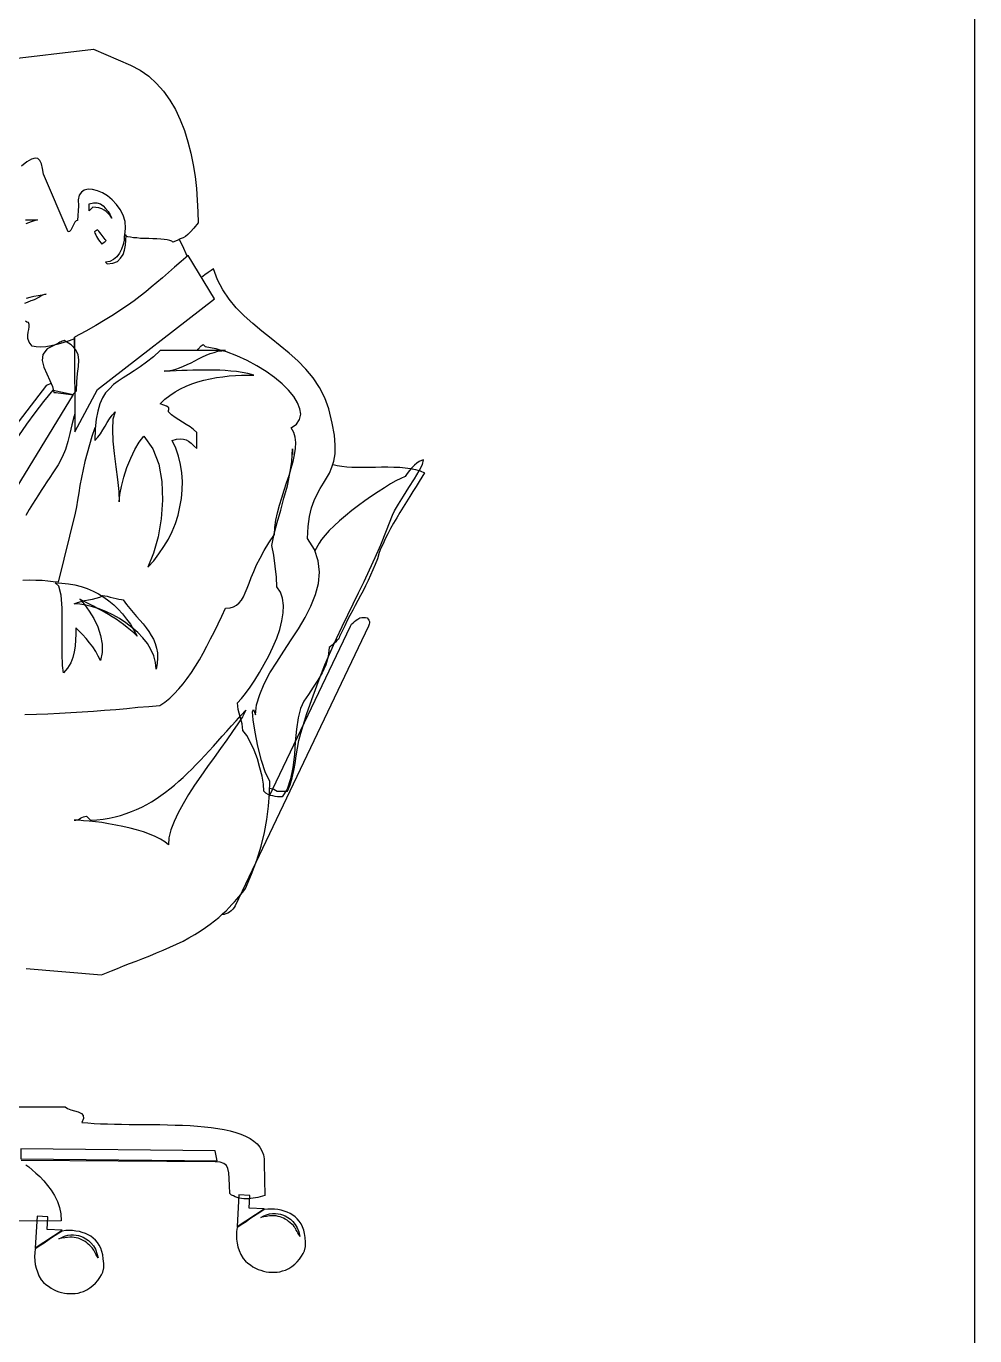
# Model space of a CAD drawing. Header units: millimetres. Extents: x 2198.5 to 2287.8, y 1208.8 to 1298.1.
# Drawn here: x 2207.702 to 2208.543, y 1292.483 to 1293.644 of the extents above; entities that cross this region are included whole.
import ezdxf

# ---------------------------------------------------------------- set-up
doc = ezdxf.new("R2010")
doc.units = ezdxf.units.MM
doc.linetypes.add('CENTRO', pattern=[2, 1.25, -0.25, 0.25, -0.25])
for name, color, linetype in [('2', 7, 'Continuous'), ('7', 7, 'Continuous'), ('CORTES', 3, 'CENTRO')]:
    doc.layers.add(name, color=color, linetype=linetype)

# ---------------------------------------------------------------- blocks, each defined once
blk = doc.blocks.new('h20')
at = {"layer": '7', "linetype": 'Continuous'}
for points in [[(0.3723, 1.0852), (0.4051, 1.0709), (0.4137, 1.0666), (0.4214, 1.0611), (0.4284, 1.0548), (0.4346, 1.0478), (0.4402, 1.0399), (0.4451, 1.0315), (0.4493, 1.0224), (0.453, 1.0129), (0.4561, 1.0031), (0.4588, 0.9929), (0.4607, 0.9826), (0.4625, 0.9721), (0.4637, 0.9616), (0.4644, 0.9512), (0.4649, 0.941), (0.4651, 0.9311), (0.4614, 0.9265), (0.4584, 0.9232), (0.456, 0.9207), (0.4539, 0.9191), (0.4518, 0.9179), (0.4493, 0.9169), (0.4465, 0.9156), (0.4428, 0.9141), (0.4418, 0.9149), (0.44, 0.9155), (0.4377, 0.916), (0.4351, 0.9163), (0.432, 0.9167), (0.4286, 0.9169), (0.4251, 0.917), (0.4214, 0.9172), (0.4178, 0.9174), (0.4142, 0.9174), (0.4109, 0.9177), (0.4079, 0.9179), (0.4051, 0.9183), (0.403, 0.9188), (0.4013, 0.9193), (0.4002, 0.9202), (0.4009, 0.9265), (0.4004, 0.9323), (0.3986, 0.9379), (0.3962, 0.943), (0.3929, 0.9475), (0.389, 0.9516), (0.3848, 0.9551), (0.3804, 0.9577), (0.376, 0.9596), (0.3716, 0.9607), (0.3678, 0.9609), (0.3643, 0.9602), (0.3617, 0.9584), (0.3597, 0.9556), (0.3588, 0.9516), (0.3592, 0.9463), (0.3583, 0.9332), (0.3571, 0.9328), (0.356, 0.9316), (0.355, 0.93), (0.3541, 0.9282), (0.3532, 0.9263), (0.3522, 0.9247), (0.3511, 0.9235), (0.3499, 0.9232), (0.328, 0.9742), (0.3273, 0.9794), (0.3264, 0.9835), (0.325, 0.9865), (0.3231, 0.9882), (0.3206, 0.9886), (0.3175, 0.9877), (0.3134, 0.9852), (0.3087, 0.9814)], [(0.2922, 1.0757), (0.3723, 1.0852)], [(0.3557, 0.8283), (0.3508, 0.8266), (0.3452, 0.8248), (0.3399, 0.8232), (0.3348, 0.822), (0.3301, 0.8213), (0.3257, 0.821), (0.3217, 0.8211), (0.318, 0.8217), (0.3155, 0.8253), (0.3143, 0.8285), (0.3141, 0.8315), (0.3145, 0.8343), (0.315, 0.8367), (0.3155, 0.8388), (0.3155, 0.8409), (0.3147, 0.8429), (0.3134, 0.8432), (0.3122, 0.8441)], [(0.3687, 0.9481), (0.3723, 0.9489), (0.3755, 0.9488), (0.3785, 0.9479), (0.3811, 0.9461), (0.3832, 0.9438), (0.3853, 0.9412), (0.3871, 0.9382), (0.3887, 0.9353), (0.3871, 0.9375), (0.3855, 0.9395), (0.3837, 0.9412), (0.3818, 0.9424), (0.3797, 0.9435), (0.3773, 0.9444), (0.3746, 0.9447), (0.3718, 0.9449), (0.3687, 0.9417), (0.3687, 0.9435), (0.3687, 0.9454), (0.3687, 0.947), (0.3687, 0.9481)], [(0.3122, 0.9339), (0.3159, 0.9339), (0.3194, 0.9337), (0.3227, 0.9337), (0.3199, 0.933), (0.3171, 0.9321), (0.3147, 0.9312), (0.3124, 0.9304)], [(0.3734, 0.9233), (0.3737, 0.9221), (0.3745, 0.9205), (0.3751, 0.9191), (0.376, 0.9176), (0.3769, 0.916), (0.378, 0.9146), (0.379, 0.9133), (0.3799, 0.9123), (0.3808, 0.913), (0.3818, 0.9139), (0.3829, 0.9147), (0.3837, 0.9155), (0.3829, 0.9165), (0.382, 0.9176), (0.3811, 0.9186), (0.3801, 0.92), (0.3792, 0.9212), (0.3781, 0.9225), (0.3771, 0.9237), (0.3759, 0.9249), (0.3734, 0.9233)], [(0.3997, 0.9195), (0.3995, 0.9158), (0.3986, 0.9118), (0.3974, 0.9079), (0.3955, 0.9042), (0.3932, 0.9011), (0.3902, 0.8986), (0.3869, 0.8969), (0.383, 0.8963), (0.3846, 0.8948), (0.3897, 0.8953), (0.3936, 0.897), (0.3965, 0.8997), (0.3986, 0.903), (0.4, 0.9069), (0.4007, 0.9112), (0.4011, 0.9156), (0.4013, 0.9202), (0.4011, 0.9202), (0.4007, 0.9202), (0.4002, 0.9198), (0.3997, 0.9195)], [(0.4483, 0.9164), (0.4509, 0.9114), (0.4556, 0.9014), (0.4556, 0.9016)], [(0.3557, 0.8297), (0.3559, 0.7459), (0.376, 0.7833), (0.4796, 0.8639), (0.4565, 0.9023), (0.4502, 0.8969), (0.4442, 0.8918), (0.4388, 0.887), (0.4337, 0.8825), (0.4286, 0.8781), (0.4237, 0.8741), (0.4188, 0.87), (0.4137, 0.866), (0.4085, 0.862), (0.4027, 0.8579), (0.3967, 0.8539), (0.3901, 0.8495), (0.3827, 0.845), (0.3746, 0.8402), (0.3657, 0.8352), (0.3557, 0.8297)], [(0.3127, 0.27), (0.3795, 0.2644), (0.3839, 0.2661), (0.3885, 0.268), (0.3936, 0.2702), (0.399, 0.2723), (0.4044, 0.2744), (0.4102, 0.2766), (0.4162, 0.2789), (0.4223, 0.2814), (0.4283, 0.2838), (0.4342, 0.2863), (0.4402, 0.2889), (0.446, 0.2917), (0.4518, 0.2943), (0.457, 0.2973), (0.4623, 0.3001), (0.467, 0.3031), (0.4716, 0.3063), (0.4758, 0.3094), (0.4798, 0.3124), (0.4835, 0.3154), (0.4868, 0.3184), (0.49, 0.3213), (0.4928, 0.3241), (0.4952, 0.3268), (0.4975, 0.3292), (0.4996, 0.3315), (0.5014, 0.3336), (0.5029, 0.3355), (0.5044, 0.3373), (0.5056, 0.3389), (0.5065, 0.3401), (0.5072, 0.341), (0.5126, 0.3536), (0.5171, 0.3662), (0.521, 0.3785), (0.524, 0.3906), (0.5261, 0.4023), (0.5277, 0.4139), (0.5285, 0.4251), (0.5289, 0.436), (0.5249, 0.4435), (0.5214, 0.4546), (0.5182, 0.4672), (0.5157, 0.4796), (0.514, 0.4905), (0.5135, 0.4977), (0.5142, 0.4998), (0.5161, 0.4949), (0.517, 0.5038), (0.5198, 0.5131), (0.5238, 0.5224), (0.5289, 0.5321), (0.5349, 0.5417), (0.5413, 0.5515), (0.5478, 0.5613), (0.5541, 0.5713), (0.5601, 0.5813), (0.5652, 0.5913), (0.5692, 0.6015), (0.572, 0.6115), (0.5729, 0.6215), (0.5717, 0.6315), (0.5683, 0.6414), (0.5622, 0.6513), (0.5626, 0.662), (0.5638, 0.6709), (0.5657, 0.6786), (0.568, 0.6851), (0.5706, 0.6907), (0.5734, 0.6956), (0.5762, 0.7003), (0.579, 0.7047), (0.5817, 0.7093), (0.5838, 0.7144), (0.5855, 0.7198), (0.5866, 0.7263), (0.5867, 0.734), (0.586, 0.7429), (0.5841, 0.7536), (0.5811, 0.7661), (0.5776, 0.7761), (0.5729, 0.7852), (0.5673, 0.7936), (0.5608, 0.8013), (0.5536, 0.8087), (0.5459, 0.8155), (0.538, 0.8222), (0.5298, 0.8287), (0.5217, 0.8352), (0.5136, 0.8418), (0.5061, 0.8487), (0.4989, 0.8557), (0.4926, 0.8634), (0.487, 0.8716), (0.4823, 0.8806), (0.4789, 0.8904), (0.4767, 0.8888), (0.4742, 0.887), (0.4712, 0.8849), (0.4683, 0.8827)], [(0.3306, 0.8678), (0.3269, 0.8671), (0.3233, 0.8665), (0.3196, 0.8657), (0.3161, 0.865), (0.3126, 0.8641)], [(0.3115, 0.8599), (0.314, 0.8608), (0.3171, 0.8622), (0.3185, 0.8625), (0.3201, 0.8632), (0.322, 0.8641), (0.324, 0.8653), (0.3257, 0.8664), (0.3276, 0.8672), (0.3292, 0.8678), (0.3306, 0.8678)], [(0.3389, 0.8234), (0.3313, 0.8194), (0.3276, 0.8145), (0.3269, 0.809), (0.3283, 0.8033), (0.331, 0.7973), (0.3338, 0.7915), (0.3362, 0.7859), (0.3373, 0.7806), (0.3392, 0.7806), (0.3411, 0.7803), (0.3434, 0.7801), (0.3457, 0.7798), (0.348, 0.7794), (0.3503, 0.7792), (0.3522, 0.7789), (0.3541, 0.7789), (0.3573, 0.7822), (0.3576, 0.7903), (0.3583, 0.7975), (0.3592, 0.8038), (0.3594, 0.8094), (0.3587, 0.8143), (0.3566, 0.8189), (0.3527, 0.8229), (0.3464, 0.8267), (0.3457, 0.8266), (0.3448, 0.8262), (0.3438, 0.8257), (0.3425, 0.8252), (0.3415, 0.8245), (0.3404, 0.8239), (0.3396, 0.8236), (0.3389, 0.8234)], [(0.3557, 0.8198), (0.3557, 0.8297)], [(0.3115, 0.4951), (0.3219, 0.4954), (0.332, 0.4958), (0.3422, 0.4963), (0.3524, 0.497), (0.3624, 0.4975), (0.3723, 0.4982), (0.3823, 0.4991), (0.3922, 0.4998), (0.402, 0.5007), (0.4118, 0.5016), (0.4214, 0.5024), (0.4311, 0.5033), (0.4356, 0.5063), (0.44, 0.5098), (0.444, 0.5137), (0.4481, 0.5179), (0.4519, 0.5224), (0.4556, 0.5273), (0.4593, 0.5324), (0.4628, 0.538), (0.4663, 0.5436), (0.4696, 0.5496), (0.473, 0.5559), (0.4763, 0.5622), (0.4796, 0.5689), (0.483, 0.5755), (0.4863, 0.5825), (0.4896, 0.5896), (0.4935, 0.5899), (0.4966, 0.5908), (0.4993, 0.5922), (0.5015, 0.5941), (0.5035, 0.5967), (0.5054, 0.5997), (0.507, 0.6032), (0.5087, 0.6073), (0.5103, 0.6116), (0.5122, 0.6167), (0.5145, 0.622), (0.517, 0.6278), (0.5201, 0.6339), (0.5236, 0.6406), (0.5278, 0.6474), (0.5329, 0.6548), (0.5333, 0.6611), (0.5342, 0.6674), (0.5356, 0.674), (0.5373, 0.6807), (0.5394, 0.6874), (0.5415, 0.694), (0.5436, 0.7007), (0.5459, 0.7072), (0.5478, 0.7135), (0.5494, 0.7196), (0.5506, 0.7256), (0.5515, 0.7312), (0.5517, 0.7363), (0.5512, 0.7412), (0.5499, 0.7454), (0.5477, 0.7493), (0.5524, 0.7526), (0.5552, 0.7568), (0.5562, 0.7614), (0.5555, 0.7663), (0.5534, 0.7717), (0.5501, 0.7771), (0.5454, 0.7827), (0.5396, 0.7885), (0.5329, 0.794), (0.5254, 0.7994), (0.5173, 0.8045), (0.5087, 0.809), (0.4996, 0.8132), (0.4903, 0.8168), (0.4866, 0.8178), (0.4866, 0.8178)], [(0.4314, 0.7708), (0.4356, 0.7747), (0.44, 0.7782), (0.4447, 0.7812), (0.4495, 0.784), (0.4546, 0.7864), (0.4597, 0.7884), (0.4649, 0.7901), (0.4703, 0.7917), (0.4758, 0.7929), (0.4814, 0.794), (0.487, 0.7947), (0.4926, 0.7954), (0.4982, 0.7957), (0.5037, 0.7961), (0.5093, 0.7962), (0.5147, 0.7962), (0.5094, 0.7975), (0.5042, 0.7985), (0.4991, 0.7992), (0.4942, 0.7997), (0.4893, 0.8003), (0.4844, 0.8004), (0.4796, 0.8006), (0.4749, 0.8006), (0.4702, 0.8006), (0.4654, 0.8004), (0.4605, 0.8004), (0.4556, 0.8003), (0.4507, 0.8001), (0.4456, 0.7999), (0.4404, 0.7997), (0.4351, 0.7997), (0.4384, 0.7999), (0.4419, 0.8004), (0.4453, 0.8015), (0.4486, 0.8026), (0.4521, 0.804), (0.4554, 0.8055), (0.4589, 0.8071), (0.4623, 0.8089), (0.4656, 0.8106), (0.4691, 0.8122), (0.4724, 0.8138), (0.476, 0.8152), (0.4793, 0.8162), (0.4826, 0.8173), (0.4861, 0.8178), (0.4895, 0.818), (0.4314, 0.818), (0.4255, 0.8124), (0.4195, 0.8076), (0.4139, 0.8034), (0.4086, 0.7999), (0.4036, 0.7968), (0.3988, 0.7938), (0.3944, 0.7908), (0.3902, 0.7877), (0.3865, 0.7841), (0.3832, 0.7803), (0.3804, 0.7759), (0.378, 0.7706), (0.3762, 0.7643), (0.3748, 0.757), (0.3739, 0.7484), (0.3736, 0.7382), (0.3762, 0.741), (0.3785, 0.7442), (0.3806, 0.7475), (0.3827, 0.7508), (0.3846, 0.7542), (0.3867, 0.7575), (0.389, 0.7607), (0.3916, 0.7636), (0.3897, 0.757), (0.3892, 0.748), (0.3897, 0.7377), (0.3908, 0.7265), (0.3923, 0.7149), (0.3937, 0.7035), (0.3948, 0.693), (0.3953, 0.6839), (0.3958, 0.6902), (0.3972, 0.6975), (0.3993, 0.7058), (0.4021, 0.7142), (0.4055, 0.7226), (0.409, 0.7303), (0.413, 0.7368), (0.417, 0.7419), (0.4251, 0.7309), (0.4304, 0.7172), (0.433, 0.7017), (0.4337, 0.6853), (0.4325, 0.6686), (0.4297, 0.6528), (0.4256, 0.6383), (0.4206, 0.626), (0.4258, 0.6316), (0.4305, 0.6376), (0.4349, 0.6441), (0.4388, 0.6507), (0.4421, 0.6576), (0.4451, 0.6646), (0.4474, 0.6719), (0.4491, 0.6793), (0.4504, 0.6868), (0.4511, 0.6944), (0.4512, 0.7019), (0.4507, 0.7095), (0.4495, 0.7168), (0.4477, 0.7242), (0.4455, 0.7314), (0.4423, 0.7382), (0.446, 0.7393), (0.4493, 0.7396), (0.4521, 0.7394), (0.4546, 0.7387), (0.4568, 0.7375), (0.4591, 0.7358), (0.4614, 0.7335), (0.464, 0.731), (0.464, 0.7454), (0.4612, 0.748), (0.4581, 0.7503), (0.4547, 0.7524), (0.4514, 0.7545), (0.4481, 0.7566), (0.4447, 0.7587), (0.4416, 0.761), (0.4388, 0.7636), (0.439, 0.7649), (0.4391, 0.7657), (0.4393, 0.7664), (0.4391, 0.7671), (0.4386, 0.7678), (0.4372, 0.7687), (0.4349, 0.7696), (0.4314, 0.7708)], [(0.4644, 0.818), (0.4653, 0.8192), (0.4679, 0.8222), (0.4698, 0.8232), (0.4714, 0.8215), (0.4809, 0.8196), (0.4861, 0.818), (0.4861, 0.818)], [(0.2421, 0.6097), (0.2467, 0.6211), (0.2514, 0.6325), (0.2561, 0.6439), (0.2609, 0.6551), (0.2658, 0.6663), (0.2708, 0.6774), (0.2761, 0.6884), (0.2815, 0.6995), (0.2873, 0.7103), (0.2933, 0.721), (0.2996, 0.7317), (0.3063, 0.7422), (0.3133, 0.7526), (0.3206, 0.7628), (0.3285, 0.7727), (0.3368, 0.7827), (0.3543, 0.7789), (0.297, 0.6849), (0.2665, 0.6116), (0.2421, 0.6097)], [(0.2451, 0.61), (0.2784, 0.7189), (0.331, 0.7873), (0.3348, 0.7891)], [(0.3558, 0.7623), (0.3552, 0.76), (0.3532, 0.7521), (0.3515, 0.7445), (0.3497, 0.7373), (0.3476, 0.7303), (0.3448, 0.7235), (0.3411, 0.7167), (0.3364, 0.7096), (0.3338, 0.7054), (0.3311, 0.7014), (0.3285, 0.6975), (0.3261, 0.6939), (0.3236, 0.69), (0.321, 0.686), (0.3183, 0.6818), (0.3155, 0.677), (0.3124, 0.6718)], [(0.3741, 0.7501), (0.3737, 0.7493), (0.3711, 0.7417), (0.3688, 0.7344), (0.3667, 0.727), (0.3648, 0.7196), (0.3632, 0.7124), (0.3618, 0.7054), (0.3604, 0.6984), (0.3594, 0.6918), (0.3581, 0.6854), (0.3573, 0.6795), (0.3562, 0.6737), (0.341, 0.6125), (0.3366, 0.613), (0.3319, 0.6136), (0.3268, 0.6139), (0.3213, 0.6141), (0.3157, 0.6143), (0.3098, 0.6141)], [(0.5846, 0.7169), (0.5862, 0.7165), (0.5885, 0.7159), (0.5925, 0.7153), (0.5969, 0.7147), (0.6016, 0.7144), (0.6067, 0.7144), (0.6118, 0.7144), (0.6171, 0.7144), (0.6225, 0.7145), (0.6279, 0.7147), (0.6334, 0.7147), (0.6386, 0.7145), (0.6439, 0.7144), (0.6488, 0.714), (0.6535, 0.7133), (0.6579, 0.7124), (0.6621, 0.7112), (0.6658, 0.7096), (0.6635, 0.7058), (0.6611, 0.7017), (0.6585, 0.6975), (0.6556, 0.693), (0.6528, 0.6884), (0.6499, 0.6837), (0.6471, 0.679), (0.6441, 0.6742), (0.6413, 0.6695), (0.6385, 0.6648), (0.6358, 0.66), (0.6334, 0.6555), (0.6311, 0.6509), (0.6292, 0.6467), (0.6272, 0.6427), (0.6258, 0.6388), (0.6241, 0.6334), (0.6222, 0.6283), (0.6202, 0.6234), (0.6181, 0.6187), (0.6158, 0.6139), (0.6137, 0.6094), (0.6115, 0.605), (0.6092, 0.6006), (0.6067, 0.5962), (0.6045, 0.592), (0.6022, 0.5876), (0.5997, 0.5831), (0.5974, 0.5787), (0.5952, 0.5739), (0.5929, 0.5692), (0.5906, 0.5643), (0.5903, 0.5633), (0.5896, 0.562), (0.5883, 0.5608), (0.5869, 0.5594), (0.5853, 0.558), (0.5839, 0.5568), (0.5825, 0.5555), (0.5815, 0.5545), (0.5806, 0.5466), (0.5785, 0.5392), (0.5752, 0.5322), (0.5713, 0.5257), (0.5671, 0.5194), (0.5629, 0.5131), (0.559, 0.507), (0.5559, 0.5007), (0.5538, 0.4923), (0.5524, 0.4823), (0.5513, 0.471), (0.5505, 0.4597), (0.5491, 0.4484), (0.5471, 0.4381), (0.544, 0.4291), (0.5396, 0.4223), (0.5378, 0.4223), (0.5357, 0.4223), (0.5336, 0.4225), (0.5315, 0.423), (0.5294, 0.4235), (0.5273, 0.4244), (0.5252, 0.4256), (0.5235, 0.4272), (0.5231, 0.4334), (0.5219, 0.4405), (0.52, 0.4481), (0.5177, 0.456), (0.5149, 0.4635), (0.5117, 0.4705), (0.5084, 0.4765), (0.5049, 0.481), (0.5042, 0.487), (0.5026, 0.4933), (0.5008, 0.4996), (0.5001, 0.5056), (0.5035, 0.5093), (0.5072, 0.514), (0.5112, 0.5194), (0.5154, 0.5257), (0.5196, 0.5326), (0.5238, 0.5398), (0.5278, 0.5473), (0.5315, 0.555), (0.5349, 0.5629), (0.5375, 0.5706), (0.5394, 0.5782), (0.5406, 0.5853), (0.541, 0.592), (0.5401, 0.5983), (0.5382, 0.6038), (0.535, 0.6083), (0.5347, 0.6169), (0.5336, 0.6267), (0.5322, 0.6365), (0.5305, 0.6451), (0.5326, 0.6553), (0.5352, 0.6656), (0.5384, 0.6763), (0.5413, 0.687), (0.5443, 0.6979), (0.5466, 0.7088), (0.5484, 0.7196), (0.5489, 0.7307), (0.5489, 0.7258)], [(0.5287, 0.43), (0.5287, 0.43), (0.5322, 0.4291), (0.5352, 0.4272), (0.5445, 0.4272), (0.5468, 0.433), (0.5485, 0.439), (0.5499, 0.4455), (0.5512, 0.4519), (0.5522, 0.4586), (0.5533, 0.4654), (0.5545, 0.4721), (0.5561, 0.4786), (0.5617, 0.4961), (0.5671, 0.5119), (0.5725, 0.5263), (0.5776, 0.5394), (0.5827, 0.5515), (0.5878, 0.5627), (0.5929, 0.5734), (0.5978, 0.5836), (0.6027, 0.5934), (0.6074, 0.6032), (0.6123, 0.6132), (0.6172, 0.6236), (0.6222, 0.6343), (0.6272, 0.6458), (0.6323, 0.6583), (0.6374, 0.6719), (0.6393, 0.6758), (0.6427, 0.6818), (0.6472, 0.6888), (0.6521, 0.6965), (0.6569, 0.7042), (0.6611, 0.7112), (0.6641, 0.717), (0.6651, 0.7209), (0.6632, 0.7205), (0.6613, 0.7196), (0.659, 0.7182), (0.6569, 0.7163), (0.6546, 0.714), (0.6525, 0.7116), (0.6506, 0.7089), (0.6488, 0.7063)], [(0.6488, 0.7063), (0.6449, 0.7046), (0.6406, 0.7023), (0.6357, 0.6996), (0.6304, 0.6963), (0.6248, 0.6928), (0.619, 0.6888), (0.613, 0.6847), (0.6073, 0.6804), (0.6015, 0.676), (0.5959, 0.6714), (0.5906, 0.6669), (0.5857, 0.6625), (0.5815, 0.6583), (0.5778, 0.6542), (0.5747, 0.6504), (0.5725, 0.6471), (0.5687, 0.6403)], [(0.3385, 0.612), (0.3445, 0.6118), (0.3504, 0.6111), (0.356, 0.6101), (0.3615, 0.6087), (0.3669, 0.6069), (0.372, 0.6046), (0.3769, 0.6022), (0.3816, 0.5992), (0.386, 0.596), (0.3904, 0.5925), (0.3944, 0.5887), (0.3981, 0.5845), (0.4018, 0.5799), (0.4051, 0.5752), (0.4083, 0.5701), (0.4111, 0.5648), (0.4083, 0.5675), (0.4053, 0.5701), (0.4023, 0.5725), (0.399, 0.575), (0.3958, 0.5775), (0.3925, 0.5797), (0.389, 0.5818), (0.3857, 0.5839), (0.3823, 0.5859), (0.3788, 0.5878), (0.3755, 0.5896), (0.3723, 0.5913), (0.369, 0.5931), (0.366, 0.5946), (0.3631, 0.596), (0.3602, 0.5974), (0.3645, 0.5927), (0.3687, 0.5869), (0.3727, 0.5803), (0.3762, 0.5729), (0.3787, 0.5654), (0.3802, 0.5576), (0.3802, 0.5501), (0.3785, 0.5431), (0.3767, 0.5471), (0.3746, 0.5512), (0.3718, 0.5552), (0.369, 0.5589), (0.3659, 0.5626), (0.3627, 0.5661), (0.3596, 0.5692), (0.3567, 0.572), (0.3567, 0.5666), (0.3566, 0.5613), (0.3562, 0.5559), (0.3553, 0.5508), (0.3541, 0.5457), (0.3522, 0.541), (0.3494, 0.5364), (0.3459, 0.5322), (0.345, 0.5387), (0.3446, 0.5492), (0.3448, 0.5622), (0.3448, 0.5762), (0.3446, 0.5896), (0.3438, 0.6011), (0.3418, 0.609), (0.3385, 0.612)], [(0.3808, 0.6006), (0.3825, 0.6004), (0.3846, 0.6001), (0.3873, 0.5994), (0.3899, 0.5988), (0.3925, 0.5981), (0.395, 0.5974), (0.3972, 0.5971), (0.3988, 0.5969), (0.4016, 0.5929), (0.4046, 0.5892), (0.4076, 0.5857), (0.4106, 0.5822), (0.4135, 0.5789), (0.4164, 0.5755), (0.419, 0.5722), (0.4216, 0.5689), (0.4237, 0.5654), (0.4256, 0.5619), (0.4272, 0.5582), (0.4284, 0.5541), (0.4291, 0.5499), (0.4293, 0.5454), (0.429, 0.5406), (0.4279, 0.5354), (0.4274, 0.5413), (0.4258, 0.5473), (0.4234, 0.5529), (0.4202, 0.5582), (0.4162, 0.5633), (0.4116, 0.568), (0.4065, 0.5725), (0.4011, 0.5766), (0.3955, 0.5803), (0.3895, 0.5836), (0.3834, 0.5866), (0.3774, 0.5889), (0.3715, 0.5908), (0.3657, 0.5922), (0.3604, 0.5931), (0.3553, 0.5934), (0.3583, 0.5946), (0.3615, 0.5955), (0.3648, 0.5962), (0.3681, 0.5969), (0.3715, 0.5976), (0.3748, 0.5985), (0.378, 0.5994), (0.3808, 0.6006)], [(0.6118, 0.5813), (0.6122, 0.5813), (0.6137, 0.5811), (0.615, 0.5808), (0.6158, 0.5799), (0.6166, 0.579), (0.6171, 0.5778), (0.6171, 0.5766), (0.6167, 0.5752), (0.6162, 0.5736), (0.498, 0.3257), (0.4972, 0.3241), (0.4959, 0.3226), (0.4945, 0.3213), (0.4931, 0.3201), (0.4916, 0.3192), (0.4898, 0.3185), (0.4882, 0.318), (0.4865, 0.3178), (0.4863, 0.3178), (0.4862, 0.3178)], [(0.5283, 0.4224), (0.6004, 0.5736), (0.6013, 0.5752), (0.6025, 0.5766), (0.6039, 0.5778), (0.6053, 0.579), (0.6069, 0.5799), (0.6085, 0.5808), (0.6102, 0.5811), (0.6118, 0.5813)], [(0.5075, 0.4991), (0.5044, 0.4933), (0.5003, 0.487), (0.4958, 0.4802), (0.4907, 0.4728), (0.4851, 0.4651), (0.4793, 0.4572), (0.4735, 0.4491), (0.4677, 0.4407), (0.4621, 0.4325), (0.4567, 0.4242), (0.4518, 0.416), (0.4476, 0.4081), (0.4439, 0.4004), (0.4411, 0.393), (0.4393, 0.386), (0.4388, 0.3797), (0.4356, 0.3823), (0.4318, 0.3848), (0.4272, 0.3871), (0.4221, 0.3892), (0.4167, 0.3911), (0.4107, 0.3929), (0.4048, 0.3944), (0.3985, 0.396), (0.3922, 0.3972), (0.3858, 0.3983), (0.3799, 0.3994), (0.3741, 0.4), (0.3685, 0.4008), (0.3636, 0.4011), (0.3592, 0.4015), (0.3553, 0.4015), (0.3567, 0.4016), (0.3581, 0.402), (0.3596, 0.4025), (0.3608, 0.4032), (0.3622, 0.4039), (0.3636, 0.4044), (0.3648, 0.4048), (0.3662, 0.405), (0.3699, 0.4015), (0.3755, 0.402), (0.3811, 0.4025), (0.3864, 0.4034), (0.3916, 0.4046), (0.3965, 0.4058), (0.4014, 0.4074), (0.4062, 0.4092), (0.4107, 0.4111), (0.4153, 0.4132), (0.4197, 0.4155), (0.4239, 0.4179), (0.4281, 0.4206), (0.4321, 0.4234), (0.4362, 0.4263), (0.4402, 0.4293), (0.4442, 0.4327), (0.4481, 0.436), (0.4519, 0.4395), (0.4558, 0.4432), (0.4595, 0.4469), (0.4633, 0.4507), (0.4672, 0.4547), (0.471, 0.4588), (0.4749, 0.463), (0.4788, 0.4672), (0.4826, 0.4716), (0.4866, 0.476), (0.4907, 0.4805), (0.4947, 0.4851), (0.4989, 0.4896), (0.5031, 0.4944), (0.5075, 0.4991)], [(0.2821, 0.1474), (0.3473, 0.1474), (0.3494, 0.1459), (0.3524, 0.1448), (0.3557, 0.1439), (0.3588, 0.1429), (0.3617, 0.1416), (0.3634, 0.1397), (0.3636, 0.1371), (0.362, 0.1336), (0.3673, 0.1331), (0.3729, 0.1327), (0.3787, 0.1324), (0.3848, 0.1322), (0.3911, 0.132), (0.3974, 0.132), (0.4041, 0.1318), (0.4107, 0.1318), (0.4176, 0.1318), (0.4244, 0.1317), (0.4312, 0.1317), (0.4379, 0.1315), (0.4447, 0.1313), (0.4514, 0.1311), (0.4581, 0.1308), (0.4646, 0.1304), (0.4707, 0.1297), (0.4768, 0.129), (0.4826, 0.1283), (0.4882, 0.1273), (0.4935, 0.126), (0.4986, 0.1246), (0.5031, 0.1232), (0.5073, 0.1213), (0.5112, 0.1194), (0.5145, 0.1171), (0.5175, 0.1145), (0.52, 0.1117), (0.5217, 0.1085), (0.5231, 0.105), (0.5238, 0.1013), (0.5238, 0.0971), (0.5242, 0.0689), (0.5222, 0.0682), (0.5203, 0.0677), (0.5182, 0.0671), (0.5161, 0.0666), (0.514, 0.0663), (0.5119, 0.0661), (0.5098, 0.0659), (0.5077, 0.0657), (0.5058, 0.0659), (0.5037, 0.0661), (0.5017, 0.0664), (0.4998, 0.067), (0.498, 0.0675), (0.4965, 0.0684), (0.4947, 0.0692), (0.4933, 0.0705), (0.493, 0.0778), (0.4926, 0.084), (0.4923, 0.0889), (0.4916, 0.0926), (0.4902, 0.0954), (0.4879, 0.0971), (0.4847, 0.0983), (0.4802, 0.0987), (0.3082, 0.0997)], [(0.3124, 0.0961), (0.315, 0.0941), (0.318, 0.0917), (0.3213, 0.0887), (0.3248, 0.0855), (0.3283, 0.0819), (0.3317, 0.0778), (0.335, 0.0735), (0.3378, 0.0687), (0.3404, 0.0636), (0.3422, 0.0582), (0.3436, 0.0524), (0.3439, 0.0463), (0.3054, 0.0459)], [(0.308, 0.1013), (0.4821, 0.0996), (0.4803, 0.1085), (0.308, 0.1103), (0.308, 0.1013)], [(0.5014, 0.0694), (0.4998, 0.0414), (0.5236, 0.057), (0.5105, 0.0575), (0.511, 0.0689), (0.5014, 0.0694)], [(0.3224, 0.0505), (0.3208, 0.0224), (0.3446, 0.038), (0.3315, 0.0386), (0.332, 0.05), (0.3224, 0.0505)], [(0.5238, 0.0563), (0.5208, 0.0543), (0.5175, 0.0522), (0.5142, 0.0501), (0.5108, 0.0479), (0.5077, 0.0456), (0.5047, 0.0437), (0.5021, 0.0419), (0.4998, 0.0403), (0.4993, 0.0368), (0.4991, 0.0335), (0.4993, 0.03), (0.4998, 0.0266), (0.5005, 0.0233), (0.5017, 0.02), (0.5031, 0.0165), (0.5051, 0.0128), (0.5072, 0.0107), (0.5093, 0.0088), (0.5115, 0.0072), (0.5138, 0.0056), (0.5161, 0.0044), (0.5184, 0.0033), (0.5207, 0.0025), (0.5231, 0.0018), (0.5256, 0.001), (0.5278, 0.0009), (0.5303, 0.0007), (0.5328, 0.0007), (0.5352, 0.0009), (0.5377, 0.0012), (0.5401, 0.0019), (0.5426, 0.0026), (0.5456, 0.004), (0.5482, 0.0058), (0.5508, 0.0079), (0.5531, 0.01), (0.5552, 0.0124), (0.5569, 0.0149), (0.5584, 0.0174), (0.5596, 0.0198), (0.5605, 0.0237), (0.5605, 0.0275), (0.5601, 0.0316), (0.5596, 0.0352), (0.5589, 0.0382), (0.5578, 0.041), (0.5564, 0.0437), (0.5548, 0.0459), (0.5531, 0.048), (0.5512, 0.0498), (0.5491, 0.0515), (0.5468, 0.0529), (0.5441, 0.054), (0.5415, 0.055), (0.5389, 0.0557), (0.5359, 0.0563), (0.5329, 0.0566), (0.5299, 0.0566), (0.527, 0.0566), (0.5238, 0.0563)], [(0.5208, 0.0493), (0.5233, 0.0507), (0.5257, 0.0517), (0.5285, 0.0524), (0.5312, 0.0528), (0.5338, 0.0528), (0.5361, 0.0526), (0.5382, 0.0522), (0.5399, 0.0517), (0.5424, 0.0508), (0.5447, 0.0494), (0.5471, 0.0479), (0.5492, 0.0458), (0.5513, 0.0431), (0.5531, 0.0401), (0.5545, 0.0365), (0.5555, 0.0324), (0.5545, 0.0342), (0.5536, 0.0356), (0.5529, 0.037), (0.5522, 0.038), (0.5517, 0.0393), (0.551, 0.0401), (0.5503, 0.0412), (0.5496, 0.0421), (0.5482, 0.0435), (0.5468, 0.0447), (0.5454, 0.0458), (0.544, 0.0468), (0.5424, 0.0479), (0.541, 0.0486), (0.5394, 0.0493), (0.5378, 0.05), (0.5361, 0.0503), (0.5343, 0.0507), (0.5324, 0.0508), (0.5305, 0.0508), (0.5284, 0.0507), (0.5259, 0.0503), (0.5235, 0.05), (0.5208, 0.0493)], [(0.3448, 0.0373), (0.3418, 0.0354), (0.3385, 0.0333), (0.3352, 0.0312), (0.3319, 0.0289), (0.3287, 0.0266), (0.3257, 0.0247), (0.3231, 0.023), (0.3208, 0.0214), (0.3203, 0.0179), (0.3201, 0.0146), (0.3203, 0.011), (0.3208, 0.0077), (0.3215, 0.0044), (0.3227, 0.001), (0.3241, -0.0025), (0.3261, -0.0061), (0.3282, -0.0082), (0.3303, -0.0102), (0.3326, -0.0117), (0.3348, -0.0133), (0.3371, -0.0146), (0.3394, -0.0156), (0.3417, -0.0165), (0.3441, -0.0172), (0.3466, -0.0179), (0.3489, -0.0181), (0.3513, -0.0182), (0.3538, -0.0182), (0.3562, -0.0181), (0.3587, -0.0177), (0.3611, -0.017), (0.3636, -0.0163), (0.3666, -0.0149), (0.3692, -0.0131), (0.3718, -0.011), (0.3741, -0.0089), (0.3762, -0.0065), (0.378, -0.004), (0.3794, -0.0016), (0.3806, 0.0009), (0.3815, 0.0047), (0.3815, 0.0086), (0.3811, 0.0126), (0.3806, 0.0163), (0.3799, 0.0193), (0.3788, 0.0221), (0.3774, 0.0247), (0.3759, 0.027), (0.3741, 0.0291), (0.3722, 0.0309), (0.3701, 0.0326), (0.3678, 0.034), (0.3652, 0.0351), (0.3625, 0.0361), (0.3599, 0.0368), (0.3569, 0.0373), (0.3539, 0.0377), (0.351, 0.0377), (0.348, 0.0377), (0.3448, 0.0373)], [(0.3418, 0.0303), (0.3443, 0.0317), (0.3468, 0.0328), (0.3496, 0.0335), (0.3522, 0.0338), (0.3548, 0.0338), (0.3571, 0.0337), (0.3592, 0.0333), (0.361, 0.0328), (0.3634, 0.0319), (0.3657, 0.0305), (0.3681, 0.0289), (0.3702, 0.0268), (0.3723, 0.0242), (0.3741, 0.0212), (0.3755, 0.0175), (0.3766, 0.0135), (0.3755, 0.0152), (0.3746, 0.0167), (0.3739, 0.0181), (0.3732, 0.0191), (0.3727, 0.0203), (0.372, 0.0212), (0.3713, 0.0223), (0.3706, 0.0231), (0.3692, 0.0245), (0.3678, 0.0258), (0.3664, 0.0268), (0.365, 0.0279), (0.3634, 0.0289), (0.362, 0.0296), (0.3604, 0.0303), (0.3588, 0.031), (0.3571, 0.0314), (0.3553, 0.0317), (0.3534, 0.0319), (0.3515, 0.0319), (0.3494, 0.0317), (0.3469, 0.0314), (0.3445, 0.031), (0.3418, 0.0303)]]:
    blk.add_lwpolyline(points, dxfattribs=at)
blk = doc.blocks.new('CORTE COMEDOR')
at = {"layer": 'CORTES'}
blk.add_blockref('h20', (220.2755, 166.5955), dxfattribs=at)

msp = doc.modelspace()

# ---------------------------------------------------------------- linework, layer by layer
at = {"layer": '2', "color": 4}
msp.add_line((2208.5427, 1291.1706), (2208.5427, 1294.5119), dxfattribs=at)

# ---------------------------------------------------------------- block references
msp.add_blockref('CORTE COMEDOR', (1987.1134, 1125.9431))

doc.saveas('drawing.dxf')
